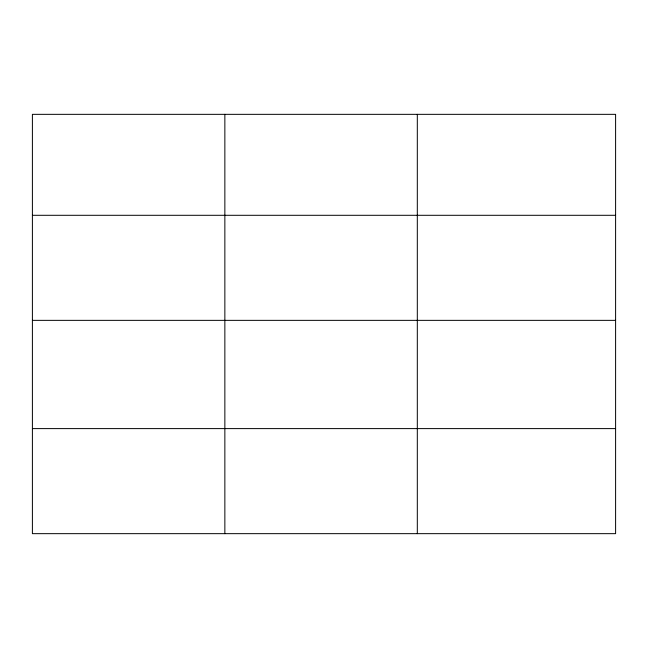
<?xml version="1.0" encoding="UTF-8"?>
<svg xmlns="http://www.w3.org/2000/svg" width="648" height="648" viewBox="0 0 648 648"><rect width="100%" height="100%" fill="white"/><g stroke="black" fill="none" stroke-linecap="round" stroke-linejoin="round"><path stroke-width="0.97" d="M615.6 320.355L615.6 114.34L32.4 114.34L32.4 533.66L615.6 533.66L615.6 320.355L32.4 320.355M32.4 215.298L615.6 215.298M32.4 428.603L615.6 428.603M417.312 114.34L417.312 533.66M224.856 114.34L224.856 533.66"/></g></svg>
